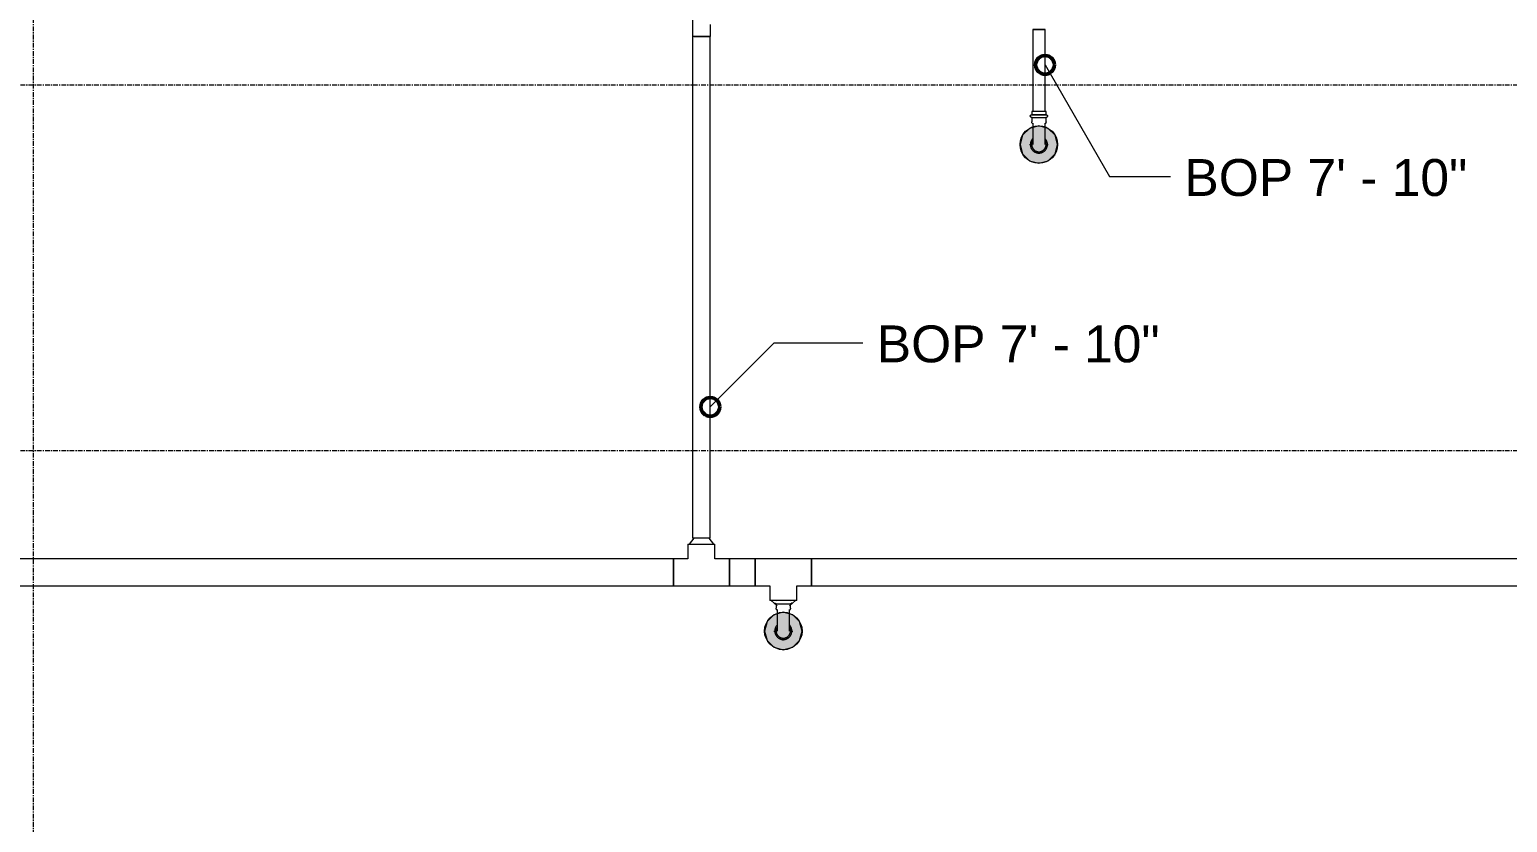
# Model space of a CAD drawing. Header units: inches. Extents: x -3679 to 241, y -496 to 1784.
# Drawn here: x -1012.4 to -854.7, y 299.3 to 383.9 of the extents above; entities that cross this region are included whole.
import ezdxf

# ---------------------------------------------------------------- set-up
doc = ezdxf.new("R2010")
doc.units = ezdxf.units.IN
doc.header["$MEASUREMENT"] = 0
doc.linetypes.add('Grid Line', pattern=[0.875, 0.5, -0.125, 0.125, -0.125])
for name, color, linetype, lineweight in [('A-ANNO-NOTE', 250, 'Continuous', 9), ('G-ANNO-DIMS', 251, 'Continuous', 9), ('P-PIPE', 1, 'Continuous', 9), ('P-PIPE-CNTR', 1, 'Continuous', 9), ('S-GRID', 8, 'Continuous', 9)]:
    doc.layers.add(name, color=color, linetype=linetype, lineweight=lineweight)
doc.styles.add('Arial', font='arial.ttf', dxfattribs={"height": 3.934132})

# ---------------------------------------------------------------- blocks, each defined once
blk = doc.blocks.new('Victaulic-VicPress316-Elbow 90-45deg Style P568_P571 - Standard-V7-SECOND LEVEL')
at = {"layer": 'P-PIPE'}
for p, q in [((-932.77, 322.6), (-932.77, 322.18)), ((-932.66, 322.03), (-932.66, 321.14)), ((-931.34, 321.14), (-931.34, 322.03)), ((-931.23, 322.92), (-931.22, 322.92)), ((-931.23, 322.18), (-931.23, 322.6))]:
    blk.add_line(p, q, dxfattribs=at)
at = {"layer": 'P-PIPE', "flags": 128}
for points in [[(-932.77, 322.63), (-932.77, 322.63), (-932.78, 322.63), (-932.78, 322.63), (-932.79, 322.64), (-932.8, 322.64), (-932.8, 322.64), (-932.81, 322.64), (-932.81, 322.64), (-932.82, 322.64), (-932.82, 322.64), (-932.83, 322.65), (-932.83, 322.65), (-932.84, 322.65), (-932.84, 322.66), (-932.85, 322.66), (-932.85, 322.66), (-932.86, 322.67), (-932.86, 322.67), (-932.87, 322.67), (-932.87, 322.68), (-932.87, 322.68), (-932.88, 322.69), (-932.88, 322.69), (-932.89, 322.7), (-932.89, 322.7), (-932.89, 322.71), (-932.89, 322.71), (-932.9, 322.72), (-932.9, 322.72), (-932.9, 322.73)], [(-932.78, 322.92), (-932.78, 322.92), (-932.77, 322.92)], [(-932.76, 322.92), (-932.76, 322.92), (-932.77, 322.92), (-932.77, 322.92), (-932.77, 322.92)], [(-932.77, 322.92), (-932.77, 322.92), (-932.76, 322.92), (-932.76, 322.92)], [(-932.75, 322.63), (-932.76, 322.63), (-932.76, 322.63), (-932.76, 322.63), (-932.77, 322.63), (-932.77, 322.63), (-932.77, 322.63)], [(-932.77, 322.63), (-932.77, 322.63), (-932.76, 322.63), (-932.76, 322.63), (-932.76, 322.63), (-932.75, 322.63), (-932.74, 322.63), (-932.74, 322.63), (-932.73, 322.63), (-932.72, 322.63), (-932.71, 322.63), (-932.69, 322.63), (-932.68, 322.63), (-932.67, 322.63), (-932.65, 322.63), (-932.63, 322.63), (-932.61, 322.63), (-932.6, 322.63), (-932.58, 322.63), (-932.56, 322.63), (-932.53, 322.63), (-932.51, 322.63), (-932.49, 322.63), (-932.46, 322.63), (-932.44, 322.63), (-932.41, 322.63), (-932.39, 322.63), (-932.36, 322.63), (-932.33, 322.63), (-932.31, 322.63), (-932.28, 322.63), (-932.25, 322.63), (-932.22, 322.63), (-932.19, 322.63), (-932.16, 322.63), (-932.13, 322.63), (-932.1, 322.63), (-932.07, 322.63), (-932.04, 322.63), (-932.02, 322.63)], [(-932.66, 321.96), (-932.67, 321.97), (-932.67, 321.98), (-932.68, 321.98), (-932.69, 321.99), (-932.7, 322), (-932.7, 322.01), (-932.71, 322.02), (-932.72, 322.03), (-932.72, 322.04), (-932.73, 322.04), (-932.73, 322.05), (-932.74, 322.06), (-932.74, 322.07), (-932.75, 322.08), (-932.75, 322.09), (-932.76, 322.1), (-932.76, 322.12), (-932.76, 322.13), (-932.76, 322.14), (-932.76, 322.15), (-932.77, 322.16), (-932.77, 322.17), (-932.77, 322.18), (-932.77, 322.18)], [(-931.97, 322.63), (-931.94, 322.63), (-931.91, 322.63), (-931.88, 322.63), (-931.85, 322.63), (-931.82, 322.63), (-931.79, 322.63), (-931.76, 322.63), (-931.73, 322.63), (-931.7, 322.63), (-931.67, 322.63), (-931.65, 322.63), (-931.62, 322.63), (-931.59, 322.63), (-931.57, 322.63), (-931.54, 322.63), (-931.52, 322.63), (-931.49, 322.63), (-931.47, 322.63), (-931.45, 322.63), (-931.43, 322.63), (-931.41, 322.63), (-931.39, 322.63), (-931.37, 322.63), (-931.36, 322.63), (-931.34, 322.63), (-931.32, 322.63), (-931.31, 322.63), (-931.3, 322.63), (-931.29, 322.63), (-931.28, 322.63), (-931.27, 322.63), (-931.26, 322.63), (-931.25, 322.63), (-931.24, 322.63), (-931.24, 322.63), (-931.24, 322.63), (-931.23, 322.63), (-931.23, 322.63), (-931.23, 322.63)], [(-931.23, 322.18), (-931.23, 322.17), (-931.23, 322.16), (-931.24, 322.15), (-931.24, 322.14), (-931.24, 322.13), (-931.24, 322.12), (-931.24, 322.11), (-931.25, 322.1), (-931.25, 322.09), (-931.26, 322.08), (-931.26, 322.07), (-931.26, 322.06), (-931.27, 322.05), (-931.28, 322.04), (-931.28, 322.03), (-931.29, 322.02), (-931.29, 322.01), (-931.3, 322), (-931.31, 321.99), (-931.32, 321.99), (-931.32, 321.98), (-931.33, 321.97), (-931.34, 321.97), (-931.34, 321.96)], [(-931.23, 322.63), (-931.23, 322.63), (-931.24, 322.63), (-931.24, 322.63), (-931.24, 322.63), (-931.25, 322.63)], [(-931.24, 322.92), (-931.24, 322.92), (-931.23, 322.92), (-931.23, 322.92), (-931.23, 322.92)], [(-931.23, 322.92), (-931.23, 322.92), (-931.24, 322.92), (-931.24, 322.92), (-931.24, 322.92)], [(-931.1, 322.72), (-931.1, 322.72), (-931.1, 322.71), (-931.11, 322.71), (-931.11, 322.7), (-931.11, 322.7), (-931.12, 322.69), (-931.12, 322.69), (-931.12, 322.68), (-931.13, 322.68), (-931.13, 322.68), (-931.14, 322.67), (-931.14, 322.67), (-931.14, 322.66), (-931.15, 322.66), (-931.15, 322.66), (-931.16, 322.65), (-931.16, 322.65), (-931.17, 322.65), (-931.17, 322.65), (-931.18, 322.64), (-931.18, 322.64), (-931.19, 322.64), (-931.2, 322.64), (-931.2, 322.64), (-931.21, 322.64), (-931.21, 322.63), (-931.22, 322.63), (-931.22, 322.63), (-931.23, 322.63), (-931.23, 322.63)], [(-932.66, 320.37), (-932.68, 320.35), (-932.7, 320.32), (-932.73, 320.3), (-932.75, 320.27), (-932.77, 320.24), (-932.79, 320.2), (-932.8, 320.17), (-932.82, 320.14), (-932.84, 320.11), (-932.85, 320.07), (-932.86, 320.04), (-932.87, 320), (-932.88, 319.97), (-932.89, 319.93), (-932.9, 319.9), (-932.9, 319.86), (-932.91, 319.83), (-932.91, 319.79), (-932.91, 319.75), (-932.91, 319.72), (-932.91, 319.68), (-932.91, 319.64), (-932.9, 319.61), (-932.9, 319.57), (-932.89, 319.54), (-932.88, 319.5), (-932.87, 319.47), (-932.86, 319.43), (-932.84, 319.4), (-932.83, 319.36), (-932.81, 319.33), (-932.8, 319.3), (-932.78, 319.27), (-932.76, 319.24), (-932.74, 319.21), (-932.72, 319.18), (-932.69, 319.15), (-932.67, 319.12), (-932.64, 319.1), (-932.62, 319.07), (-932.59, 319.05), (-932.56, 319.02), (-932.53, 319), (-932.5, 318.98), (-932.47, 318.96), (-932.44, 318.94), (-932.41, 318.93), (-932.37, 318.91), (-932.34, 318.9), (-932.31, 318.88), (-932.27, 318.87), (-932.24, 318.86), (-932.2, 318.85), (-932.16, 318.85), (-932.13, 318.84), (-932.09, 318.84), (-932.06, 318.83), (-932.02, 318.83), (-932, 318.83)], [(-932.66, 320.13), (-932.68, 320.1), (-932.69, 320.08), (-932.7, 320.05), (-932.71, 320.02), (-932.72, 319.99), (-932.73, 319.96), (-932.74, 319.93), (-932.75, 319.9), (-932.76, 319.87), (-932.76, 319.84), (-932.76, 319.81), (-932.77, 319.78), (-932.77, 319.75), (-932.77, 319.72), (-932.76, 319.69), (-932.76, 319.66), (-932.76, 319.63), (-932.75, 319.6), (-932.75, 319.57), (-932.74, 319.54), (-932.73, 319.51), (-932.72, 319.48), (-932.71, 319.45), (-932.7, 319.42), (-932.68, 319.4), (-932.67, 319.37), (-932.65, 319.34), (-932.64, 319.32), (-932.62, 319.29), (-932.6, 319.27), (-932.58, 319.24), (-932.56, 319.22), (-932.54, 319.2), (-932.52, 319.18), (-932.49, 319.16), (-932.47, 319.14), (-932.45, 319.12), (-932.42, 319.1), (-932.4, 319.09), (-932.37, 319.07), (-932.34, 319.06), (-932.31, 319.04), (-932.29, 319.03), (-932.26, 319.02), (-932.23, 319.01), (-932.2, 319), (-932.17, 319), (-932.14, 318.99), (-932.11, 318.98), (-932.08, 318.98), (-932.05, 318.98), (-932.02, 318.98), (-932, 318.98)], [(-932.66, 321.14), (-932.66, 321.08), (-932.66, 321.02), (-932.66, 320.97), (-932.66, 320.91), (-932.66, 320.86), (-932.66, 320.8), (-932.66, 320.75), (-932.66, 320.7), (-932.66, 320.65), (-932.66, 320.59), (-932.66, 320.54), (-932.66, 320.49), (-932.66, 320.44), (-932.66, 320.4), (-932.66, 320.35), (-932.66, 320.3), (-932.66, 320.26), (-932.66, 320.22), (-932.66, 320.18), (-932.66, 320.14), (-932.66, 320.1), (-932.66, 320.06), (-932.66, 320.03), (-932.66, 319.99), (-932.66, 319.96), (-932.66, 319.93), (-932.66, 319.91), (-932.66, 319.88), (-932.66, 319.86), (-932.66, 319.84), (-932.66, 319.82), (-932.66, 319.8), (-932.66, 319.79), (-932.66, 319.77), (-932.66, 319.76), (-932.66, 319.75), (-932.66, 319.75), (-932.66, 319.74), (-932.66, 319.74), (-932.66, 319.74)], [(-932, 318.83), (-931.96, 318.83), (-931.93, 318.83), (-931.89, 318.84), (-931.85, 318.84), (-931.82, 318.85), (-931.78, 318.86), (-931.75, 318.87), (-931.71, 318.88), (-931.68, 318.89), (-931.64, 318.9), (-931.61, 318.92), (-931.58, 318.93), (-931.55, 318.95), (-931.52, 318.97), (-931.49, 318.99), (-931.46, 319.01), (-931.43, 319.03), (-931.4, 319.06), (-931.37, 319.08), (-931.35, 319.11), (-931.32, 319.13), (-931.3, 319.16), (-931.27, 319.19), (-931.25, 319.22), (-931.23, 319.25), (-931.21, 319.28), (-931.2, 319.31), (-931.18, 319.35), (-931.16, 319.38), (-931.15, 319.41), (-931.14, 319.45), (-931.13, 319.48), (-931.12, 319.52), (-931.11, 319.55), (-931.1, 319.59), (-931.1, 319.62), (-931.09, 319.66), (-931.09, 319.7), (-931.09, 319.73), (-931.09, 319.77), (-931.09, 319.81), (-931.09, 319.84), (-931.1, 319.88), (-931.1, 319.91), (-931.11, 319.95), (-931.12, 319.99), (-931.13, 320.02), (-931.14, 320.05), (-931.16, 320.09), (-931.17, 320.12), (-931.19, 320.16), (-931.2, 320.19), (-931.22, 320.22), (-931.24, 320.25), (-931.26, 320.28), (-931.28, 320.31), (-931.31, 320.34), (-931.33, 320.36)], [(-932, 318.98), (-931.97, 318.98), (-931.94, 318.98), (-931.91, 318.98), (-931.88, 318.99), (-931.85, 318.99), (-931.82, 319), (-931.79, 319.01), (-931.76, 319.02), (-931.73, 319.03), (-931.7, 319.04), (-931.67, 319.05), (-931.65, 319.06), (-931.62, 319.08), (-931.59, 319.09), (-931.57, 319.11), (-931.54, 319.13), (-931.52, 319.15), (-931.49, 319.17), (-931.47, 319.19), (-931.45, 319.21), (-931.43, 319.23), (-931.41, 319.25), (-931.39, 319.28), (-931.37, 319.3), (-931.36, 319.33), (-931.34, 319.35), (-931.32, 319.38), (-931.31, 319.41), (-931.3, 319.44), (-931.29, 319.47), (-931.28, 319.49), (-931.27, 319.52), (-931.26, 319.55), (-931.25, 319.58), (-931.24, 319.61), (-931.24, 319.64), (-931.24, 319.67), (-931.23, 319.7), (-931.23, 319.73), (-931.23, 319.77), (-931.24, 319.8), (-931.24, 319.83), (-931.24, 319.86), (-931.25, 319.89), (-931.25, 319.92), (-931.26, 319.95), (-931.27, 319.98), (-931.28, 320.01), (-931.29, 320.03), (-931.3, 320.06), (-931.32, 320.09), (-931.33, 320.12), (-931.34, 320.14)], [(-931.34, 319.74), (-931.34, 319.74), (-931.34, 319.75), (-931.34, 319.75), (-931.34, 319.76), (-931.34, 319.77), (-931.34, 319.78), (-931.34, 319.8), (-931.34, 319.81), (-931.34, 319.83), (-931.34, 319.85), (-931.34, 319.88), (-931.34, 319.9), (-931.34, 319.93), (-931.34, 319.96), (-931.34, 319.99), (-931.34, 320.02), (-931.34, 320.05), (-931.34, 320.09), (-931.34, 320.13), (-931.34, 320.17), (-931.34, 320.21), (-931.34, 320.25), (-931.34, 320.29), (-931.34, 320.34), (-931.34, 320.38), (-931.34, 320.43), (-931.34, 320.48), (-931.34, 320.53), (-931.34, 320.58), (-931.34, 320.63), (-931.34, 320.68), (-931.34, 320.74), (-931.34, 320.79), (-931.34, 320.84), (-931.34, 320.9), (-931.34, 320.95), (-931.34, 321.01), (-931.34, 321.07), (-931.34, 321.12), (-931.34, 321.14)]]:
    blk.add_lwpolyline(points, dxfattribs=at)
blk = doc.blocks.new('Victaulic-VicPress316-Elbow 90-45deg Style P568_P571 - Standard-V2-SECOND LEVEL')
at = {"layer": 'P-PIPE'}
for p, q in [((-3203.81, 730.05), (-3203.81, 729.6)), ((-3203.7, 731.1), (-3203.7, 730.2)), ((-3202.39, 730.21), (-3202.39, 731.1)), ((-3202.28, 729.6), (-3202.28, 730.05)), ((-3203.05, 729.6), (-3203.81, 729.6)), ((-3203.81, 729.31), (-3203.81, 728.97)), ((-3203.05, 729.31), (-3203.81, 729.31)), ((-3203.81, 728.97), (-3203.05, 728.97)), ((-3202.28, 729.6), (-3203.05, 729.6)), ((-3202.28, 729.31), (-3203.05, 729.31)), ((-3203.05, 728.97), (-3202.28, 728.97)), ((-3202.28, 728.97), (-3202.28, 729.31))]:
    blk.add_line(p, q, dxfattribs=at)
at = {"layer": 'P-PIPE', "flags": 128}
for points in [[(-3203.05, 733.4), (-3203.08, 733.4), (-3203.12, 733.4), (-3203.16, 733.4), (-3203.19, 733.39), (-3203.23, 733.38), (-3203.26, 733.38), (-3203.3, 733.37), (-3203.33, 733.36), (-3203.37, 733.34), (-3203.4, 733.33), (-3203.43, 733.32), (-3203.47, 733.3), (-3203.5, 733.28), (-3203.53, 733.26), (-3203.56, 733.24), (-3203.59, 733.22), (-3203.62, 733.2), (-3203.65, 733.18), (-3203.67, 733.15), (-3203.7, 733.13), (-3203.73, 733.1), (-3203.75, 733.07), (-3203.77, 733.04), (-3203.79, 733.01), (-3203.81, 732.98), (-3203.83, 732.95), (-3203.85, 732.92), (-3203.87, 732.89), (-3203.88, 732.85), (-3203.9, 732.82), (-3203.91, 732.79), (-3203.92, 732.75), (-3203.93, 732.72), (-3203.94, 732.68), (-3203.94, 732.65), (-3203.95, 732.61), (-3203.95, 732.57), (-3203.96, 732.54), (-3203.96, 732.5), (-3203.96, 732.46), (-3203.96, 732.43), (-3203.95, 732.39), (-3203.95, 732.35), (-3203.94, 732.32), (-3203.93, 732.28), (-3203.93, 732.25), (-3203.91, 732.21), (-3203.9, 732.18), (-3203.89, 732.14), (-3203.88, 732.11), (-3203.86, 732.08), (-3203.84, 732.05), (-3203.82, 732.01), (-3203.8, 731.98), (-3203.78, 731.95), (-3203.76, 731.92), (-3203.74, 731.9), (-3203.71, 731.87)], [(-3203.05, 733.26), (-3203.08, 733.26), (-3203.11, 733.25), (-3203.14, 733.25), (-3203.17, 733.25), (-3203.2, 733.24), (-3203.23, 733.23), (-3203.26, 733.23), (-3203.29, 733.22), (-3203.32, 733.21), (-3203.34, 733.2), (-3203.37, 733.18), (-3203.4, 733.17), (-3203.43, 733.16), (-3203.45, 733.14), (-3203.48, 733.12), (-3203.5, 733.1), (-3203.53, 733.09), (-3203.55, 733.07), (-3203.57, 733.05), (-3203.6, 733.02), (-3203.62, 733), (-3203.64, 732.98), (-3203.66, 732.95), (-3203.67, 732.93), (-3203.69, 732.9), (-3203.71, 732.88), (-3203.72, 732.85), (-3203.74, 732.82), (-3203.75, 732.8), (-3203.76, 732.77), (-3203.77, 732.74), (-3203.78, 732.71), (-3203.79, 732.68), (-3203.8, 732.65), (-3203.8, 732.62), (-3203.81, 732.59), (-3203.81, 732.56), (-3203.81, 732.53), (-3203.81, 732.5), (-3203.81, 732.47), (-3203.81, 732.44), (-3203.81, 732.41), (-3203.8, 732.38), (-3203.8, 732.35), (-3203.79, 732.32), (-3203.78, 732.29), (-3203.78, 732.26), (-3203.77, 732.23), (-3203.76, 732.2), (-3203.74, 732.17), (-3203.73, 732.14), (-3203.72, 732.12), (-3203.7, 732.1)], [(-3202.39, 731.86), (-3202.37, 731.88), (-3202.34, 731.91), (-3202.32, 731.94), (-3202.3, 731.97), (-3202.28, 732), (-3202.26, 732.03), (-3202.24, 732.06), (-3202.23, 732.09), (-3202.21, 732.13), (-3202.2, 732.16), (-3202.18, 732.19), (-3202.17, 732.23), (-3202.16, 732.26), (-3202.15, 732.3), (-3202.15, 732.33), (-3202.14, 732.37), (-3202.14, 732.41), (-3202.14, 732.44), (-3202.13, 732.48), (-3202.13, 732.52), (-3202.14, 732.55), (-3202.14, 732.59), (-3202.14, 732.63), (-3202.15, 732.66), (-3202.16, 732.7), (-3202.17, 732.73), (-3202.18, 732.77), (-3202.19, 732.8), (-3202.2, 732.84), (-3202.22, 732.87), (-3202.23, 732.9), (-3202.25, 732.93), (-3202.27, 732.97), (-3202.29, 733), (-3202.31, 733.03), (-3202.33, 733.06), (-3202.35, 733.08), (-3202.38, 733.11), (-3202.4, 733.14), (-3202.43, 733.16), (-3202.46, 733.19), (-3202.49, 733.21), (-3202.51, 733.23), (-3202.55, 733.25), (-3202.58, 733.27), (-3202.61, 733.29), (-3202.64, 733.31), (-3202.67, 733.32), (-3202.71, 733.34), (-3202.74, 733.35), (-3202.78, 733.36), (-3202.81, 733.37), (-3202.85, 733.38), (-3202.88, 733.39), (-3202.92, 733.39), (-3202.95, 733.4), (-3202.99, 733.4), (-3203.03, 733.4), (-3203.05, 733.4)], [(-3202.39, 732.1), (-3202.37, 732.13), (-3202.36, 732.16), (-3202.34, 732.18), (-3202.33, 732.21), (-3202.32, 732.24), (-3202.31, 732.27), (-3202.3, 732.3), (-3202.3, 732.33), (-3202.29, 732.36), (-3202.29, 732.39), (-3202.28, 732.42), (-3202.28, 732.45), (-3202.28, 732.48), (-3202.28, 732.51), (-3202.28, 732.54), (-3202.28, 732.57), (-3202.29, 732.6), (-3202.29, 732.63), (-3202.3, 732.66), (-3202.31, 732.69), (-3202.32, 732.72), (-3202.33, 732.75), (-3202.34, 732.78), (-3202.35, 732.81), (-3202.36, 732.84), (-3202.38, 732.86), (-3202.39, 732.89), (-3202.41, 732.92), (-3202.43, 732.94), (-3202.44, 732.97), (-3202.46, 732.99), (-3202.48, 733.01), (-3202.51, 733.03), (-3202.53, 733.06), (-3202.55, 733.08), (-3202.58, 733.09), (-3202.6, 733.11), (-3202.62, 733.13), (-3202.65, 733.15), (-3202.68, 733.16), (-3202.7, 733.18), (-3202.73, 733.19), (-3202.76, 733.2), (-3202.79, 733.21), (-3202.82, 733.22), (-3202.85, 733.23), (-3202.88, 733.24), (-3202.91, 733.24), (-3202.94, 733.25), (-3202.97, 733.25), (-3203, 733.26), (-3203.03, 733.26), (-3203.05, 733.26)], [(-3203.7, 732.49), (-3203.7, 732.49), (-3203.7, 732.49), (-3203.7, 732.48), (-3203.7, 732.47), (-3203.7, 732.46), (-3203.7, 732.45), (-3203.7, 732.44), (-3203.7, 732.42), (-3203.7, 732.4), (-3203.7, 732.38), (-3203.7, 732.36), (-3203.7, 732.33), (-3203.7, 732.31), (-3203.7, 732.28), (-3203.7, 732.25), (-3203.7, 732.21), (-3203.7, 732.18), (-3203.7, 732.14), (-3203.7, 732.11), (-3203.7, 732.07), (-3203.7, 732.03), (-3203.7, 731.98), (-3203.7, 731.94), (-3203.7, 731.9), (-3203.7, 731.85), (-3203.7, 731.8), (-3203.7, 731.75), (-3203.7, 731.7), (-3203.7, 731.65), (-3203.7, 731.6), (-3203.7, 731.55), (-3203.7, 731.5), (-3203.7, 731.44), (-3203.7, 731.39), (-3203.7, 731.33), (-3203.7, 731.28), (-3203.7, 731.22), (-3203.7, 731.17), (-3203.7, 731.11), (-3203.7, 731.1)], [(-3202.39, 731.1), (-3202.39, 731.15), (-3202.39, 731.21), (-3202.39, 731.26), (-3202.39, 731.32), (-3202.39, 731.37), (-3202.39, 731.43), (-3202.39, 731.48), (-3202.39, 731.54), (-3202.39, 731.59), (-3202.39, 731.64), (-3202.39, 731.69), (-3202.39, 731.74), (-3202.39, 731.79), (-3202.39, 731.84), (-3202.39, 731.88), (-3202.39, 731.93), (-3202.39, 731.97), (-3202.39, 732.02), (-3202.39, 732.06), (-3202.39, 732.1), (-3202.39, 732.13), (-3202.39, 732.17), (-3202.39, 732.21), (-3202.39, 732.24), (-3202.39, 732.27), (-3202.39, 732.3), (-3202.39, 732.33), (-3202.39, 732.35), (-3202.39, 732.37), (-3202.39, 732.4), (-3202.39, 732.41), (-3202.39, 732.43), (-3202.39, 732.45), (-3202.39, 732.46), (-3202.39, 732.47), (-3202.39, 732.48), (-3202.39, 732.48), (-3202.39, 732.49), (-3202.39, 732.49), (-3202.39, 732.49)], [(-3203.81, 730.05), (-3203.81, 730.06), (-3203.81, 730.07), (-3203.81, 730.08), (-3203.81, 730.09), (-3203.81, 730.11), (-3203.8, 730.12), (-3203.8, 730.13), (-3203.8, 730.14), (-3203.8, 730.15), (-3203.79, 730.16), (-3203.79, 730.17), (-3203.78, 730.18), (-3203.78, 730.19), (-3203.77, 730.2), (-3203.76, 730.2), (-3203.76, 730.21), (-3203.75, 730.22), (-3203.74, 730.23), (-3203.74, 730.24), (-3203.73, 730.25), (-3203.72, 730.25), (-3203.71, 730.26), (-3203.71, 730.27), (-3203.7, 730.27)], [(-3202.39, 730.27), (-3202.38, 730.26), (-3202.37, 730.26), (-3202.36, 730.25), (-3202.36, 730.24), (-3202.35, 730.23), (-3202.34, 730.22), (-3202.33, 730.22), (-3202.33, 730.21), (-3202.32, 730.2), (-3202.32, 730.19), (-3202.31, 730.18), (-3202.31, 730.17), (-3202.3, 730.16), (-3202.3, 730.15), (-3202.29, 730.14), (-3202.29, 730.13), (-3202.29, 730.12), (-3202.29, 730.11), (-3202.28, 730.1), (-3202.28, 730.09), (-3202.28, 730.07), (-3202.28, 730.06), (-3202.28, 730.05), (-3202.28, 730.05)], [(-3203.81, 729.31), (-3203.82, 729.31), (-3203.82, 729.31), (-3203.83, 729.31), (-3203.84, 729.31), (-3203.84, 729.31), (-3203.85, 729.31), (-3203.85, 729.31), (-3203.86, 729.32), (-3203.86, 729.32), (-3203.87, 729.32), (-3203.87, 729.32), (-3203.88, 729.32), (-3203.88, 729.33), (-3203.89, 729.33), (-3203.89, 729.33), (-3203.9, 729.34), (-3203.9, 729.34), (-3203.91, 729.34), (-3203.91, 729.35), (-3203.92, 729.35), (-3203.92, 729.36), (-3203.92, 729.36), (-3203.93, 729.37), (-3203.93, 729.37), (-3203.93, 729.38), (-3203.94, 729.38), (-3203.94, 729.39), (-3203.94, 729.39), (-3203.95, 729.4), (-3203.95, 729.4), (-3203.95, 729.41), (-3203.95, 729.41), (-3203.95, 729.42), (-3203.95, 729.42), (-3203.96, 729.43), (-3203.96, 729.44), (-3203.96, 729.44), (-3203.96, 729.45), (-3203.96, 729.45), (-3203.96, 729.46), (-3203.96, 729.46), (-3203.96, 729.47), (-3203.96, 729.48), (-3203.96, 729.48), (-3203.95, 729.49), (-3203.95, 729.49), (-3203.95, 729.5), (-3203.95, 729.5), (-3203.95, 729.51), (-3203.94, 729.51), (-3203.94, 729.52), (-3203.94, 729.52), (-3203.94, 729.53), (-3203.93, 729.53), (-3203.93, 729.54), (-3203.93, 729.54), (-3203.92, 729.55), (-3203.92, 729.55), (-3203.92, 729.56), (-3203.91, 729.56), (-3203.91, 729.57), (-3203.9, 729.57), (-3203.9, 729.57), (-3203.89, 729.58), (-3203.89, 729.58), (-3203.88, 729.58), (-3203.88, 729.58), (-3203.87, 729.59), (-3203.87, 729.59), (-3203.86, 729.59), (-3203.86, 729.59), (-3203.85, 729.59), (-3203.84, 729.6), (-3203.84, 729.6), (-3203.83, 729.6), (-3203.83, 729.6), (-3203.82, 729.6), (-3203.82, 729.6), (-3203.81, 729.6)], [(-3203.05, 729.6), (-3203.08, 729.6), (-3203.11, 729.6), (-3203.14, 729.6), (-3203.17, 729.6), (-3203.2, 729.6), (-3203.23, 729.6), (-3203.26, 729.6), (-3203.29, 729.6), (-3203.32, 729.6), (-3203.34, 729.6), (-3203.37, 729.6), (-3203.4, 729.6), (-3203.43, 729.6), (-3203.45, 729.6), (-3203.48, 729.6), (-3203.5, 729.6), (-3203.53, 729.6), (-3203.55, 729.6), (-3203.57, 729.6), (-3203.6, 729.6), (-3203.62, 729.6), (-3203.64, 729.6), (-3203.66, 729.6), (-3203.67, 729.6), (-3203.69, 729.6), (-3203.71, 729.6), (-3203.72, 729.6), (-3203.74, 729.6), (-3203.75, 729.6), (-3203.76, 729.6), (-3203.77, 729.6), (-3203.78, 729.6), (-3203.79, 729.6), (-3203.8, 729.6), (-3203.8, 729.6), (-3203.81, 729.6), (-3203.81, 729.6), (-3203.81, 729.6), (-3203.81, 729.6), (-3203.81, 729.6)], [(-3203.81, 729.6), (-3203.81, 729.6), (-3203.81, 729.6), (-3203.81, 729.6), (-3203.8, 729.6), (-3203.8, 729.6), (-3203.79, 729.6), (-3203.78, 729.6), (-3203.77, 729.6)], [(-3203.77, 729.31), (-3203.78, 729.31), (-3203.79, 729.31), (-3203.8, 729.31), (-3203.8, 729.31), (-3203.81, 729.31), (-3203.81, 729.31), (-3203.81, 729.31), (-3203.81, 729.31), (-3203.81, 729.31)], [(-3203.81, 729.31), (-3203.81, 729.31), (-3203.81, 729.31), (-3203.81, 729.31), (-3203.8, 729.31), (-3203.8, 729.31), (-3203.79, 729.31), (-3203.78, 729.31), (-3203.77, 729.31), (-3203.76, 729.31), (-3203.75, 729.31), (-3203.74, 729.31), (-3203.73, 729.31), (-3203.71, 729.31), (-3203.7, 729.31), (-3203.68, 729.31), (-3203.66, 729.31), (-3203.64, 729.31), (-3203.62, 729.31), (-3203.6, 729.31), (-3203.58, 729.31), (-3203.56, 729.31), (-3203.53, 729.31), (-3203.51, 729.31), (-3203.49, 729.31), (-3203.46, 729.31), (-3203.43, 729.31), (-3203.41, 729.31), (-3203.38, 729.31), (-3203.35, 729.31), (-3203.32, 729.31), (-3203.29, 729.31), (-3203.27, 729.31), (-3203.24, 729.31), (-3203.21, 729.31), (-3203.18, 729.31), (-3203.15, 729.31), (-3203.12, 729.31), (-3203.08, 729.31), (-3203.05, 729.31), (-3203.05, 729.31)], [(-3202.28, 729.6), (-3202.28, 729.6), (-3202.28, 729.6), (-3202.29, 729.6), (-3202.29, 729.6), (-3202.29, 729.6), (-3202.3, 729.6), (-3202.31, 729.6), (-3202.32, 729.6), (-3202.33, 729.6), (-3202.34, 729.6), (-3202.35, 729.6), (-3202.37, 729.6), (-3202.38, 729.6), (-3202.4, 729.6), (-3202.41, 729.6), (-3202.43, 729.6), (-3202.45, 729.6), (-3202.47, 729.6), (-3202.49, 729.6), (-3202.51, 729.6), (-3202.53, 729.6), (-3202.56, 729.6), (-3202.58, 729.6), (-3202.61, 729.6), (-3202.63, 729.6), (-3202.66, 729.6), (-3202.68, 729.6), (-3202.71, 729.6), (-3202.74, 729.6), (-3202.77, 729.6), (-3202.8, 729.6), (-3202.83, 729.6), (-3202.86, 729.6), (-3202.89, 729.6), (-3202.92, 729.6), (-3202.95, 729.6), (-3202.98, 729.6), (-3203.01, 729.6), (-3203.04, 729.6), (-3203.05, 729.6)], [(-3203.05, 729.31), (-3203.02, 729.31), (-3202.98, 729.31), (-3202.95, 729.31), (-3202.92, 729.31), (-3202.89, 729.31), (-3202.86, 729.31), (-3202.83, 729.31), (-3202.8, 729.31), (-3202.78, 729.31), (-3202.75, 729.31), (-3202.72, 729.31), (-3202.69, 729.31), (-3202.67, 729.31), (-3202.64, 729.31), (-3202.61, 729.31), (-3202.59, 729.31), (-3202.56, 729.31), (-3202.54, 729.31), (-3202.52, 729.31), (-3202.5, 729.31), (-3202.48, 729.31), (-3202.46, 729.31), (-3202.44, 729.31), (-3202.42, 729.31), (-3202.4, 729.31), (-3202.39, 729.31), (-3202.37, 729.31), (-3202.36, 729.31), (-3202.34, 729.31), (-3202.33, 729.31), (-3202.32, 729.31), (-3202.31, 729.31), (-3202.3, 729.31), (-3202.3, 729.31), (-3202.29, 729.31), (-3202.29, 729.31), (-3202.28, 729.31), (-3202.28, 729.31), (-3202.28, 729.31), (-3202.28, 729.31)], [(-3202.32, 729.6), (-3202.31, 729.6), (-3202.3, 729.6), (-3202.3, 729.6), (-3202.29, 729.6), (-3202.29, 729.6), (-3202.28, 729.6), (-3202.28, 729.6), (-3202.28, 729.6), (-3202.28, 729.6)], [(-3202.28, 729.31), (-3202.28, 729.31), (-3202.28, 729.31), (-3202.29, 729.31), (-3202.29, 729.31), (-3202.29, 729.31), (-3202.3, 729.31), (-3202.31, 729.31), (-3202.32, 729.31)], [(-3202.28, 729.6), (-3202.27, 729.6), (-3202.27, 729.6), (-3202.26, 729.6), (-3202.26, 729.6), (-3202.25, 729.6), (-3202.24, 729.6), (-3202.24, 729.59), (-3202.23, 729.59), (-3202.23, 729.59), (-3202.22, 729.59), (-3202.22, 729.59), (-3202.21, 729.58), (-3202.21, 729.58), (-3202.2, 729.58), (-3202.2, 729.57), (-3202.19, 729.57), (-3202.19, 729.57), (-3202.18, 729.56), (-3202.18, 729.56), (-3202.18, 729.56), (-3202.17, 729.55), (-3202.17, 729.55), (-3202.16, 729.54), (-3202.16, 729.54), (-3202.16, 729.53), (-3202.15, 729.53), (-3202.15, 729.52), (-3202.15, 729.52), (-3202.15, 729.51), (-3202.14, 729.51), (-3202.14, 729.5), (-3202.14, 729.5), (-3202.14, 729.49), (-3202.14, 729.48), (-3202.14, 729.48), (-3202.14, 729.47), (-3202.13, 729.47), (-3202.13, 729.46), (-3202.13, 729.46), (-3202.13, 729.45), (-3202.13, 729.44), (-3202.13, 729.44), (-3202.14, 729.43), (-3202.14, 729.43), (-3202.14, 729.42), (-3202.14, 729.42), (-3202.14, 729.41), (-3202.14, 729.4), (-3202.14, 729.4), (-3202.15, 729.39), (-3202.15, 729.39), (-3202.15, 729.38), (-3202.16, 729.38), (-3202.16, 729.37), (-3202.16, 729.37), (-3202.17, 729.36), (-3202.17, 729.36), (-3202.17, 729.35), (-3202.18, 729.35), (-3202.18, 729.35), (-3202.19, 729.34), (-3202.19, 729.34), (-3202.19, 729.34), (-3202.2, 729.33), (-3202.2, 729.33), (-3202.21, 729.33), (-3202.21, 729.32), (-3202.22, 729.32), (-3202.23, 729.32), (-3202.23, 729.32), (-3202.24, 729.32), (-3202.24, 729.31), (-3202.25, 729.31), (-3202.25, 729.31), (-3202.26, 729.31), (-3202.26, 729.31), (-3202.27, 729.31), (-3202.28, 729.31), (-3202.28, 729.31)]]:
    blk.add_lwpolyline(points, dxfattribs=at)

msp = doc.modelspace()

# ---------------------------------------------------------------- hatches: boundary and pattern name
at = {"layer": 'A-ANNO-NOTE'}
for points in [[(-904.74, 369.64), (-903.74, 369.9), (-903, 370.64), (-902.74, 371.64), (-903, 372.64), (-903.74, 373.37), (-904.74, 373.64), (-905.74, 373.37), (-906.47, 372.64), (-906.74, 371.64), (-906.47, 370.64), (-905.74, 369.9)], [(-932, 317.74), (-931, 318.01), (-930.27, 318.74), (-930, 319.74), (-930.27, 320.74), (-931, 321.47), (-932, 321.74), (-933, 321.47), (-933.73, 320.74), (-934, 319.74), (-933.73, 318.74), (-933, 318.01)]]:
    msp.add_hatch(color=256, dxfattribs=at).paths.add_polyline_path(points, flags=0)
h = msp.add_hatch(color=256, dxfattribs=at)
edge = h.paths.add_edge_path(flags=0)
edge.add_arc((-904.74, 371.64), 2, 0, 360)
h = msp.add_hatch(color=256, dxfattribs=at)
edge = h.paths.add_edge_path(flags=0)
edge.add_arc((-932, 319.74), 2, 0, 360)

# ---------------------------------------------------------------- linework, layer by layer
for p, q in [((-906.47, 372.64), (-906.74, 371.64)), ((-905.74, 373.37), (-906.47, 372.64)), ((-904.74, 373.64), (-905.74, 373.37)), ((-903.74, 373.37), (-904.74, 373.64)), ((-903, 372.64), (-903.74, 373.37)), ((-902.74, 371.64), (-903, 372.64)), ((-906.74, 371.64), (-906.47, 370.64)), ((-906.47, 370.64), (-905.74, 369.9)), ((-903.74, 369.9), (-903, 370.64)), ((-903, 370.64), (-902.74, 371.64)), ((-905.74, 369.9), (-904.74, 369.64)), ((-904.74, 369.64), (-903.74, 369.9)), ((-932, 321.74), (-933, 321.47)), ((-931, 321.47), (-932, 321.74)), ((-933.73, 320.74), (-934, 319.74)), ((-933, 321.47), (-933.73, 320.74)), ((-930.27, 320.74), (-931, 321.47)), ((-930, 319.74), (-930.27, 320.74)), ((-934, 319.74), (-933.73, 318.74)), ((-933.73, 318.74), (-933, 318.01)), ((-931, 318.01), (-930.27, 318.74)), ((-930.27, 318.74), (-930, 319.74)), ((-933, 318.01), (-932, 317.74)), ((-932, 317.74), (-931, 318.01))]:
    msp.add_line(p, q, dxfattribs=at)
for centre in [(-904.74, 371.64), (-932, 319.74)]:
    msp.add_circle(centre, 2, dxfattribs=at)
at = {"layer": 'G-ANNO-DIMS'}
for p, q in [((-904.08, 380.14), (-897.2, 368.22)), ((-897.2, 368.22), (-890.71, 368.22)), ((-939.79, 343.65), (-932.96, 350.47)), ((-932.96, 350.47), (-923.53, 350.47))]:
    msp.add_line(p, q, dxfattribs=at)
at = {"layer": 'G-ANNO-DIMS', "lineweight": 50}
for centre in [(-904.08, 380.14), (-939.79, 343.65)]:
    msp.add_circle(centre, 1, dxfattribs=at)
at = {"layer": 'P-PIPE'}
for p, q in [((-941.69, 387.65), (-941.69, 383.16)), ((-939.78, 383.16), (-941.69, 383.16)), ((-941.69, 383.16), (-941.69, 329.65)), ((-941.56, 383.16), (-941.41, 383.16)), ((-941.41, 383.16), (-941.21, 383.16)), ((-941.21, 383.16), (-940.98, 383.16)), ((-940.98, 383.16), (-940.49, 383.16)), ((-940.49, 383.16), (-940.26, 383.16)), ((-940.26, 383.16), (-940.06, 383.16)), ((-940.06, 383.16), (-939.91, 383.16)), ((-939.79, 329.65), (-939.79, 383.16)), ((-939.78, 383.16), (-939.78, 384.45)), ((-905.39, 383.91), (-905.39, 375.16)), ((-905.39, 383.91), (-904.08, 383.91)), ((-905.37, 383.91), (-905.39, 383.91)), ((-905.3, 383.91), (-905.37, 383.91)), ((-905.2, 383.91), (-905.3, 383.91)), ((-905.06, 383.91), (-905.2, 383.91)), ((-904.91, 383.91), (-905.06, 383.91)), ((-904.56, 383.91), (-904.91, 383.91)), ((-904.41, 383.91), (-904.56, 383.91)), ((-904.27, 383.91), (-904.41, 383.91)), ((-904.17, 383.91), (-904.27, 383.91)), ((-904.1, 383.91), (-904.17, 383.91)), ((-904.08, 383.91), (-904.1, 383.91)), ((-904.08, 375.16), (-904.08, 383.91)), ((-941.55, 329.65), (-942.05, 328.99)), ((-939.79, 329.65), (-941.69, 329.65)), ((-939.42, 328.99), (-939.92, 329.65)), ((-942.17, 328.99), (-942.17, 327.44)), ((-942.17, 328.99), (-939.3, 328.99)), ((-939.3, 327.44), (-939.3, 328.99)), ((-943.73, 327.44), (-1069.63, 327.44)), ((-942.17, 327.44), (-943.73, 327.44)), ((-943.73, 327.44), (-943.73, 326.72)), ((-943.73, 327.25), (-943.73, 327.39)), ((-943.73, 327.02), (-943.73, 327.24)), ((-943.73, 326.72), (-943.73, 327.02)), ((-943.73, 326.37), (-943.73, 326.72)), ((-943.73, 326.72), (-943.73, 324.56)), ((-937.74, 327.44), (-939.3, 327.44)), ((-934.99, 327.44), (-937.74, 327.44)), ((-937.74, 326.72), (-937.74, 327.44)), ((-937.74, 327.39), (-937.74, 327.25)), ((-937.74, 327.24), (-937.74, 327.02)), ((-937.74, 327.02), (-937.74, 326.72)), ((-937.74, 326.72), (-937.74, 326.37)), ((-937.74, 324.56), (-937.74, 326.72)), ((-929.01, 327.44), (-934.99, 327.44)), ((-934.99, 327.44), (-934.99, 325.28)), ((-934.99, 327.25), (-934.99, 327.39)), ((-934.99, 327.02), (-934.99, 327.24)), ((-934.99, 326.72), (-934.99, 327.02)), ((-934.99, 326.37), (-934.99, 326.72)), ((-790.99, 327.44), (-929.01, 327.44)), ((-929.01, 325.28), (-929.01, 327.44)), ((-929.01, 327.39), (-929.01, 327.25)), ((-929.01, 327.24), (-929.01, 327.02)), ((-929.01, 327.02), (-929.01, 326.72)), ((-929.01, 326.72), (-929.01, 326.37)), ((-943.73, 325.63), (-943.73, 326.37)), ((-943.73, 325.28), (-943.73, 325.63)), ((-943.73, 324.98), (-943.73, 325.28)), ((-943.73, 324.76), (-943.73, 324.98)), ((-937.74, 326.37), (-937.74, 325.63)), ((-937.74, 325.63), (-937.74, 325.28)), ((-937.74, 325.28), (-937.74, 324.98)), ((-937.74, 324.98), (-937.74, 324.76)), ((-934.99, 325.63), (-934.99, 326.37)), ((-934.99, 325.28), (-934.99, 325.63)), ((-934.99, 324.98), (-934.99, 325.28)), ((-934.99, 325.28), (-934.99, 324.56)), ((-934.99, 324.76), (-934.99, 324.98)), ((-929.01, 326.37), (-929.01, 325.63)), ((-929.01, 325.63), (-929.01, 325.28)), ((-929.01, 325.28), (-929.01, 324.98)), ((-929.01, 324.56), (-929.01, 325.28)), ((-929.01, 324.98), (-929.01, 324.76)), ((-1069.63, 324.56), (-943.73, 324.56)), ((-943.73, 324.61), (-943.73, 324.75)), ((-943.73, 324.56), (-937.74, 324.56)), ((-937.74, 324.75), (-937.74, 324.61)), ((-937.74, 324.56), (-934.99, 324.56)), ((-934.99, 324.61), (-934.99, 324.75)), ((-934.99, 324.56), (-933.44, 324.56)), ((-933.44, 324.56), (-933.44, 323.01)), ((-930.56, 324.56), (-929.01, 324.56)), ((-930.56, 323.01), (-930.56, 324.56)), ((-929.01, 324.75), (-929.01, 324.61)), ((-929.01, 324.56), (-790.99, 324.56)), ((-930.56, 323.01), (-933.44, 323.01)), ((-933.31, 323.01), (-932.65, 322.43)), ((-931.35, 322.43), (-930.69, 323.01))]:
    msp.add_line(p, q, dxfattribs=at)
at = {"layer": 'P-PIPE-CNTR'}
for p, q in [((-905.74, 371.64), (-905.47, 371.64)), ((-904.74, 370.64), (-904.74, 370.9)), ((-904, 371.64), (-903.74, 371.64)), ((-933, 319.74), (-932.74, 319.74)), ((-932, 318.74), (-932, 319.01)), ((-931.26, 319.74), (-931, 319.74))]:
    msp.add_line(p, q, dxfattribs=at)
at = {"layer": 'S-GRID', "linetype": 'Grid Line'}
for p, q in [((-1012, -484.26), (-1012, 1771.74)), ((-3666.39, 378), (228, 378)), ((-3666.39, 339), (226, 339))]:
    msp.add_line(p, q, dxfattribs=at)

# ---------------------------------------------------------------- block references
at = {"layer": 'P-PIPE', "rotation": 180}
msp.add_blockref('Victaulic-VicPress316-Elbow 90-45deg Style P568_P571 - Standard-V2-SECOND LEVEL', (-4107.78, 1104.13), dxfattribs=at)
at = {"layer": 'P-PIPE'}
msp.add_blockref('Victaulic-VicPress316-Elbow 90-45deg Style P568_P571 - Standard-V7-SECOND LEVEL', (0, 0), dxfattribs=at)

# ---------------------------------------------------------------- texts
at = {"layer": 'G-ANNO-DIMS', "char_height": 3.9341, "width": 35.952, "attachment_point": 1, "line_spacing_factor": 0.938532, "style": 'Arial'}
for insert in [(-889.21, 370.09), (-922.03, 352.34)]:
    msp.add_mtext('BOP 7\' - 10"', dxfattribs=dict(at, insert=insert))

doc.saveas('drawing.dxf')
